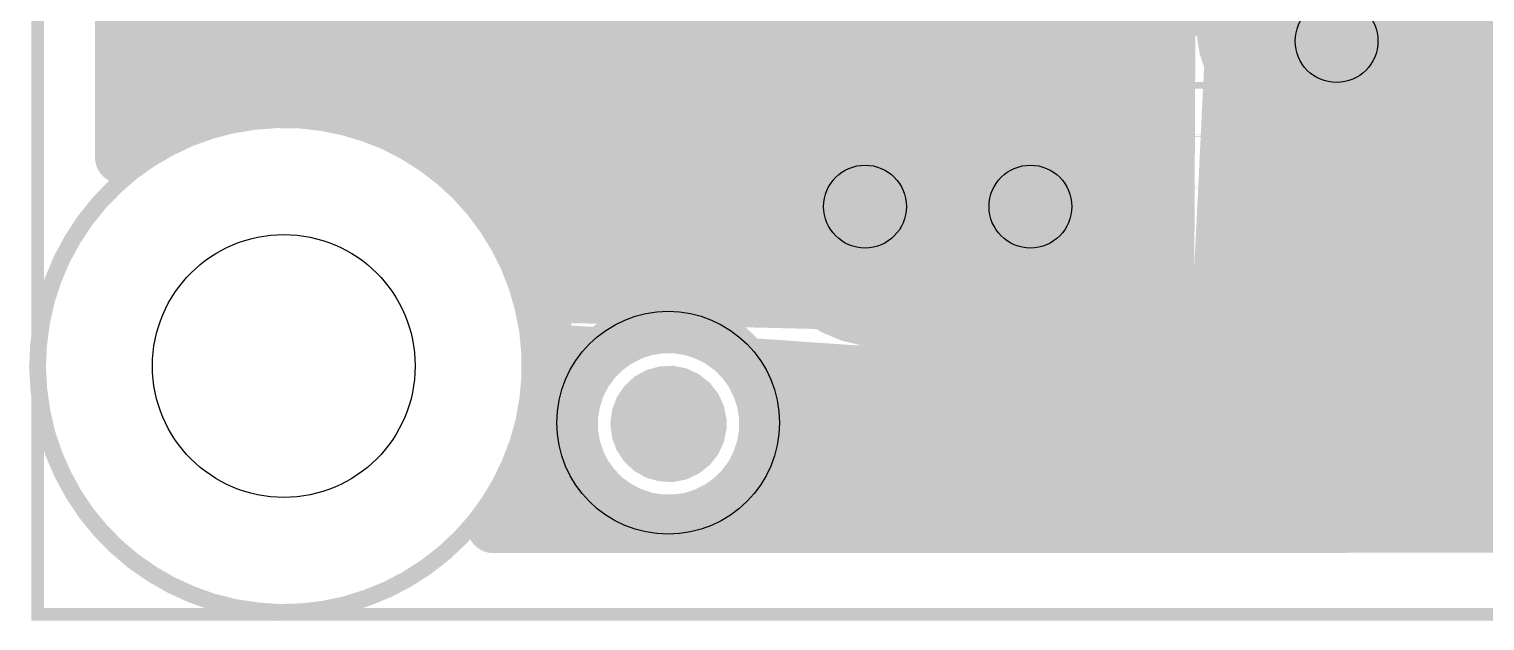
# Model space of a CAD drawing. Extents: x 0 to 1.5, y 0 to 3.74.
# Drawn here: x -0.004 to 0.689, y -0.003 to 0.278 of the extents above; entities that cross this region are included whole.
import ezdxf

# ---------------------------------------------------------------- set-up
doc = ezdxf.new("R2010")
doc.units = 0
for name, color, linetype in [('Board_Outline', 13, 'CONTINUOUS'), ('Bottom', 6, 'CONTINUOUS'), ('Bottom_Mask', 10, 'CONTINUOUS'), ('Bottom_Paste', 9, 'CONTINUOUS'), ('Drill_Bottom', 8, 'CONTINUOUS'), ('Drill_Top', 7, 'CONTINUOUS'), ('Edge_Bottom', 17, 'CONTINUOUS'), ('Edge_Top', 16, 'CONTINUOUS'), ('Top', 5, 'CONTINUOUS'), ('Top_Assy', 1, 'CONTINUOUS'), ('Top_Mask', 3, 'CONTINUOUS'), ('Top_Paste', 4, 'CONTINUOUS')]:
    doc.layers.add(name, color=color, linetype=linetype)

msp = doc.modelspace()

# ---------------------------------------------------------------- linework, layer by layer
at = {"layer": 'Board_Outline', "linetype": 'CONTINUOUS', "const_width": 0.006}
msp.add_lwpolyline([(0, 0), (1.4961, 0), (1.4961, 3.7402), (0, 3.7402), (0, 0)], dxfattribs=at)
at = {"layer": 'Bottom', "linetype": 'CONTINUOUS', "const_width": 0.025}
for points in [[(0.042, 1.9856), (0.0416, 0.2187)], [(0.328, 0.2637), (0.1932, 0.3183)], [(0.0441, 0.2905), (0.2592, 0.2905)], [(0.0441, 0.2656), (0.3207, 0.2656)], [(0.3339, 0.2626), (0.328, 0.2637)], [(0.7035, 0.2625), (0.3339, 0.2626)], [(0.1072, 0.2435), (0.1171, 0.2439)], [(0.1171, 0.2439), (0.127, 0.2435)], [(0.0441, 0.2407), (0.0865, 0.2407)], [(0.069, 0.2344), (0.0782, 0.2378)], [(0.0782, 0.2378), (0.0877, 0.2405)], [(0.0877, 0.2405), (0.0974, 0.2424)], [(0.0974, 0.2424), (0.1072, 0.2435)], [(0.127, 0.2435), (0.1368, 0.2424)], [(0.1368, 0.2424), (0.1465, 0.2405)], [(0.1465, 0.2405), (0.156, 0.2378)], [(0.1477, 0.2407), (0.7213, 0.2407)], [(0.156, 0.2378), (0.1653, 0.2344)], [(0.0514, 0.2254), (0.06, 0.2302)], [(0.06, 0.2302), (0.069, 0.2344)], [(0.1653, 0.2344), (0.1742, 0.2302)], [(0.1742, 0.2302), (0.1829, 0.2254)], [(0.0416, 0.2187), (0.0514, 0.2254)], [(0.1829, 0.2254), (0.1911, 0.2199)], [(0.1911, 0.2199), (0.1988, 0.2138)], [(0.1988, 0.2159), (1.2952, 0.2159)], [(0.1988, 0.2138), (0.2061, 0.2071)], [(0.2061, 0.2071), (0.2128, 0.1998)], [(0.2128, 0.1998), (0.2189, 0.1921)], [(0.2189, 0.1921), (0.2244, 0.1839)], [(0.2221, 0.191), (0.7682, 0.191)], [(0.2244, 0.1839), (0.2292, 0.1752)], [(0.2292, 0.1752), (0.2334, 0.1663)], [(0.2334, 0.1663), (0.2368, 0.157)], [(0.2359, 0.1661), (0.7455, 0.1661)], [(0.2368, 0.157), (0.2395, 0.1475)], [(0.2395, 0.1475), (0.2414, 0.1378)], [(0.2433, 0.1413), (0.7349, 0.1413)], [(0.2414, 0.1378), (0.2425, 0.128)], [(0.2761, 0.1299), (0.2825, 0.1332)], [(0.2825, 0.1332), (0.2894, 0.1355)], [(0.2894, 0.1355), (0.2966, 0.1366)], [(0.2966, 0.1366), (0.3038, 0.1366)], [(0.3038, 0.1366), (0.311, 0.1355)], [(0.311, 0.1355), (0.3179, 0.1332)], [(0.3179, 0.1332), (0.3243, 0.1299)], [(0.2425, 0.128), (0.2429, 0.1181)], [(0.2702, 0.1257), (0.2761, 0.1299)], [(0.3243, 0.1299), (0.3302, 0.1257)], [(0.2608, 0.1147), (0.2651, 0.1205)], [(0.2651, 0.1205), (0.2702, 0.1257)], [(0.3302, 0.1257), (0.3353, 0.1205)], [(0.3353, 0.1205), (0.3396, 0.1147)], [(0.2429, 0.1181), (0.2425, 0.1082)], [(0.2454, 0.1164), (0.2594, 0.1164)], [(0.2575, 0.1082), (0.2608, 0.1147)], [(0.3396, 0.1147), (0.3428, 0.1082)], [(0.3409, 0.1164), (0.7319, 0.1164)], [(0.2425, 0.1082), (0.2414, 0.0984)], [(0.2553, 0.1013), (0.2575, 0.1082)], [(0.3428, 0.1082), (0.3451, 0.1013)], [(0.2414, 0.0984), (0.2395, 0.0887)], [(0.2541, 0.0942), (0.2553, 0.1013)], [(0.3451, 0.1013), (0.3462, 0.0942)], [(0.2426, 0.0915), (0.2515, 0.0915)], [(0.2541, 0.0869), (0.2541, 0.0942)], [(0.3462, 0.0942), (0.3462, 0.0869)], [(0.3489, 0.0915), (0.7359, 0.0915)], [(0.2395, 0.0887), (0.2368, 0.0792)], [(0.2553, 0.0798), (0.2541, 0.0869)], [(0.3462, 0.0869), (0.3451, 0.0798)], [(0.2368, 0.0792), (0.2334, 0.07)], [(0.2575, 0.0729), (0.2553, 0.0798)], [(0.3451, 0.0798), (0.3428, 0.0729)], [(0.2608, 0.0664), (0.2575, 0.0729)], [(0.3428, 0.0729), (0.3396, 0.0664)], [(0.2334, 0.07), (0.2292, 0.061)], [(0.2345, 0.0667), (0.2582, 0.0667)], [(0.2651, 0.0606), (0.2608, 0.0664)], [(0.3396, 0.0664), (0.3353, 0.0606)], [(0.3422, 0.0667), (0.7478, 0.0667)], [(0.2292, 0.061), (0.2244, 0.0524)], [(0.2702, 0.0554), (0.2651, 0.0606)], [(0.3353, 0.0606), (0.3302, 0.0554)], [(0.2244, 0.0524), (0.2169, 0.0416)], [(0.2761, 0.0512), (0.2702, 0.0554)], [(0.2825, 0.0479), (0.2761, 0.0512)], [(0.3243, 0.0512), (0.3179, 0.0479)], [(0.3302, 0.0554), (0.3243, 0.0512)], [(0.2894, 0.0456), (0.2825, 0.0479)], [(0.2966, 0.0445), (0.2894, 0.0456)], [(0.3038, 0.0445), (0.2966, 0.0445)], [(0.311, 0.0456), (0.3038, 0.0445)], [(0.3179, 0.0479), (0.311, 0.0456)], [(0.2169, 0.0416), (0.7755, 0.0418)], [(0.2197, 0.0418), (0.773, 0.0418)]]:
    msp.add_lwpolyline(points, dxfattribs=at)
at = {"layer": 'Bottom', "linetype": 'CONTINUOUS'}
for points, const_width in [([(0.6476, 0.2825, 1), (0.5886, 0.2825, 1), (0.6476, 0.2825, 1)], 0.0591), ([(0.3218, 0.2637, 1), (0.3343, 0.2637, 1), (0.3218, 0.2637, 1)], 0.0125), ([(0.3218, 0.2637, 1), (0.3343, 0.2637, 1), (0.3218, 0.2637, 1)], 0.0125), ([(0.3277, 0.2626, 1), (0.3402, 0.2626, 1), (0.3277, 0.2626, 1)], 0.0125), ([(0.3277, 0.2626, 1), (0.3402, 0.2626, 1), (0.3277, 0.2626, 1)], 0.0125), ([(0.1109, 0.2439, 1), (0.1234, 0.2439, 1), (0.1109, 0.2439, 1)], 0.0125), ([(0.1109, 0.2439, 1), (0.1234, 0.2439, 1), (0.1109, 0.2439, 1)], 0.0125), ([(0.072, 0.2378, 1), (0.0845, 0.2378, 1), (0.072, 0.2378, 1)], 0.0125), ([(0.072, 0.2378, 1), (0.0845, 0.2378, 1), (0.072, 0.2378, 1)], 0.0125), ([(0.0815, 0.2405, 1), (0.094, 0.2405, 1), (0.0815, 0.2405, 1)], 0.0125), ([(0.0815, 0.2405, 1), (0.094, 0.2405, 1), (0.0815, 0.2405, 1)], 0.0125), ([(0.0912, 0.2424, 1), (0.1037, 0.2424, 1), (0.0912, 0.2424, 1)], 0.0125), ([(0.0912, 0.2424, 1), (0.1037, 0.2424, 1), (0.0912, 0.2424, 1)], 0.0125), ([(0.101, 0.2435, 1), (0.1135, 0.2435, 1), (0.101, 0.2435, 1)], 0.0125), ([(0.101, 0.2435, 1), (0.1135, 0.2435, 1), (0.101, 0.2435, 1)], 0.0125), ([(0.1207, 0.2435, 1), (0.1332, 0.2435, 1), (0.1207, 0.2435, 1)], 0.0125), ([(0.1207, 0.2435, 1), (0.1332, 0.2435, 1), (0.1207, 0.2435, 1)], 0.0125), ([(0.1305, 0.2424, 1), (0.143, 0.2424, 1), (0.1305, 0.2424, 1)], 0.0125), ([(0.1305, 0.2424, 1), (0.143, 0.2424, 1), (0.1305, 0.2424, 1)], 0.0125), ([(0.1402, 0.2405, 1), (0.1527, 0.2405, 1), (0.1402, 0.2405, 1)], 0.0125), ([(0.1402, 0.2405, 1), (0.1527, 0.2405, 1), (0.1402, 0.2405, 1)], 0.0125), ([(0.1497, 0.2378, 1), (0.1622, 0.2378, 1), (0.1497, 0.2378, 1)], 0.0125), ([(0.1497, 0.2378, 1), (0.1622, 0.2378, 1), (0.1497, 0.2378, 1)], 0.0125), ([(0.4331, 0.1939, 1), (0.374, 0.1939, 1), (0.4331, 0.1939, 1)], 0.0591), ([(0.4921, 0.1939, 1), (0.4331, 0.1939, 1), (0.4921, 0.1939, 1)], 0.0591), ([(0.0537, 0.2302, 1), (0.0662, 0.2302, 1), (0.0537, 0.2302, 1)], 0.0125), ([(0.0537, 0.2302, 1), (0.0662, 0.2302, 1), (0.0537, 0.2302, 1)], 0.0125), ([(0.0627, 0.2344, 1), (0.0752, 0.2344, 1), (0.0627, 0.2344, 1)], 0.0125), ([(0.0627, 0.2344, 1), (0.0752, 0.2344, 1), (0.0627, 0.2344, 1)], 0.0125), ([(0.159, 0.2344, 1), (0.1715, 0.2344, 1), (0.159, 0.2344, 1)], 0.0125), ([(0.159, 0.2344, 1), (0.1715, 0.2344, 1), (0.159, 0.2344, 1)], 0.0125), ([(0.168, 0.2302, 1), (0.1805, 0.2302, 1), (0.168, 0.2302, 1)], 0.0125), ([(0.168, 0.2302, 1), (0.1805, 0.2302, 1), (0.168, 0.2302, 1)], 0.0125), ([(0.0451, 0.2254, 1), (0.0576, 0.2254, 1), (0.0451, 0.2254, 1)], 0.0125), ([(0.0451, 0.2254, 1), (0.0576, 0.2254, 1), (0.0451, 0.2254, 1)], 0.0125), ([(0.1766, 0.2254, 1), (0.1891, 0.2254, 1), (0.1766, 0.2254, 1)], 0.0125), ([(0.1766, 0.2254, 1), (0.1891, 0.2254, 1), (0.1766, 0.2254, 1)], 0.0125), ([(0.0353, 0.2187, 1), (0.0478, 0.2187, 1), (0.0353, 0.2187, 1)], 0.0125), ([(0.0353, 0.2187, 1), (0.0478, 0.2187, 1), (0.0353, 0.2187, 1)], 0.0125), ([(0.1848, 0.2199, 1), (0.1973, 0.2199, 1), (0.1848, 0.2199, 1)], 0.0125), ([(0.1848, 0.2199, 1), (0.1973, 0.2199, 1), (0.1848, 0.2199, 1)], 0.0125), ([(0.1926, 0.2138, 1), (0.2051, 0.2138, 1), (0.1926, 0.2138, 1)], 0.0125), ([(0.1926, 0.2138, 1), (0.2051, 0.2138, 1), (0.1926, 0.2138, 1)], 0.0125), ([(0.1998, 0.2071, 1), (0.2123, 0.2071, 1), (0.1998, 0.2071, 1)], 0.0125), ([(0.1998, 0.2071, 1), (0.2123, 0.2071, 1), (0.1998, 0.2071, 1)], 0.0125), ([(0.2065, 0.1998, 1), (0.219, 0.1998, 1), (0.2065, 0.1998, 1)], 0.0125), ([(0.2065, 0.1998, 1), (0.219, 0.1998, 1), (0.2065, 0.1998, 1)], 0.0125), ([(0.2127, 0.1921, 1), (0.2252, 0.1921, 1), (0.2127, 0.1921, 1)], 0.0125), ([(0.2127, 0.1921, 1), (0.2252, 0.1921, 1), (0.2127, 0.1921, 1)], 0.0125), ([(0.2181, 0.1839, 1), (0.2306, 0.1839, 1), (0.2181, 0.1839, 1)], 0.0125), ([(0.2181, 0.1839, 1), (0.2306, 0.1839, 1), (0.2181, 0.1839, 1)], 0.0125), ([(0.223, 0.1752, 1), (0.2355, 0.1752, 1), (0.223, 0.1752, 1)], 0.0125), ([(0.223, 0.1752, 1), (0.2355, 0.1752, 1), (0.223, 0.1752, 1)], 0.0125), ([(0.2271, 0.1663, 1), (0.2396, 0.1663, 1), (0.2271, 0.1663, 1)], 0.0125), ([(0.2271, 0.1663, 1), (0.2396, 0.1663, 1), (0.2271, 0.1663, 1)], 0.0125), ([(0.2305, 0.157, 1), (0.243, 0.157, 1), (0.2305, 0.157, 1)], 0.0125), ([(0.2305, 0.157, 1), (0.243, 0.157, 1), (0.2305, 0.157, 1)], 0.0125), ([(0.2332, 0.1475, 1), (0.2457, 0.1475, 1), (0.2332, 0.1475, 1)], 0.0125), ([(0.2332, 0.1475, 1), (0.2457, 0.1475, 1), (0.2332, 0.1475, 1)], 0.0125), ([(0.2351, 0.1378, 1), (0.2476, 0.1378, 1), (0.2351, 0.1378, 1)], 0.0125), ([(0.2351, 0.1378, 1), (0.2476, 0.1378, 1), (0.2351, 0.1378, 1)], 0.0125), ([(0.2763, 0.1332, 1), (0.2888, 0.1332, 1), (0.2763, 0.1332, 1)], 0.0125), ([(0.2763, 0.1332, 1), (0.2888, 0.1332, 1), (0.2763, 0.1332, 1)], 0.0125), ([(0.2832, 0.1355, 1), (0.2957, 0.1355, 1), (0.2832, 0.1355, 1)], 0.0125), ([(0.2832, 0.1355, 1), (0.2957, 0.1355, 1), (0.2832, 0.1355, 1)], 0.0125), ([(0.2903, 0.1366, 1), (0.3028, 0.1366, 1), (0.2903, 0.1366, 1)], 0.0125), ([(0.2903, 0.1366, 1), (0.3028, 0.1366, 1), (0.2903, 0.1366, 1)], 0.0125), ([(0.2976, 0.1366, 1), (0.3101, 0.1366, 1), (0.2976, 0.1366, 1)], 0.0125), ([(0.2976, 0.1366, 1), (0.3101, 0.1366, 1), (0.2976, 0.1366, 1)], 0.0125), ([(0.3047, 0.1355, 1), (0.3172, 0.1355, 1), (0.3047, 0.1355, 1)], 0.0125), ([(0.3047, 0.1355, 1), (0.3172, 0.1355, 1), (0.3047, 0.1355, 1)], 0.0125), ([(0.3116, 0.1332, 1), (0.3241, 0.1332, 1), (0.3116, 0.1332, 1)], 0.0125), ([(0.3116, 0.1332, 1), (0.3241, 0.1332, 1), (0.3116, 0.1332, 1)], 0.0125), ([(0.2363, 0.128, 1), (0.2488, 0.128, 1), (0.2363, 0.128, 1)], 0.0125), ([(0.2363, 0.128, 1), (0.2488, 0.128, 1), (0.2363, 0.128, 1)], 0.0125), ([(0.2698, 0.1299, 1), (0.2823, 0.1299, 1), (0.2698, 0.1299, 1)], 0.0125), ([(0.2698, 0.1299, 1), (0.2823, 0.1299, 1), (0.2698, 0.1299, 1)], 0.0125), ([(0.3181, 0.1299, 1), (0.3306, 0.1299, 1), (0.3181, 0.1299, 1)], 0.0125), ([(0.3181, 0.1299, 1), (0.3306, 0.1299, 1), (0.3181, 0.1299, 1)], 0.0125), ([(0.2588, 0.1205, 1), (0.2713, 0.1205, 1), (0.2588, 0.1205, 1)], 0.0125), ([(0.2588, 0.1205, 1), (0.2713, 0.1205, 1), (0.2588, 0.1205, 1)], 0.0125), ([(0.2639, 0.1257, 1), (0.2764, 0.1257, 1), (0.2639, 0.1257, 1)], 0.0125), ([(0.2639, 0.1257, 1), (0.2764, 0.1257, 1), (0.2639, 0.1257, 1)], 0.0125), ([(0.3239, 0.1257, 1), (0.3364, 0.1257, 1), (0.3239, 0.1257, 1)], 0.0125), ([(0.3239, 0.1257, 1), (0.3364, 0.1257, 1), (0.3239, 0.1257, 1)], 0.0125), ([(0.329, 0.1205, 1), (0.3415, 0.1205, 1), (0.329, 0.1205, 1)], 0.0125), ([(0.329, 0.1205, 1), (0.3415, 0.1205, 1), (0.329, 0.1205, 1)], 0.0125), ([(0.2367, 0.1181, 1), (0.2492, 0.1181, 1), (0.2367, 0.1181, 1)], 0.0125), ([(0.2367, 0.1181, 1), (0.2492, 0.1181, 1), (0.2367, 0.1181, 1)], 0.0125), ([(0.2546, 0.1147, 1), (0.2671, 0.1147, 1), (0.2546, 0.1147, 1)], 0.0125), ([(0.2546, 0.1147, 1), (0.2671, 0.1147, 1), (0.2546, 0.1147, 1)], 0.0125), ([(0.3333, 0.1147, 1), (0.3458, 0.1147, 1), (0.3333, 0.1147, 1)], 0.0125), ([(0.3333, 0.1147, 1), (0.3458, 0.1147, 1), (0.3333, 0.1147, 1)], 0.0125), ([(0.2363, 0.1082, 1), (0.2488, 0.1082, 1), (0.2363, 0.1082, 1)], 0.0125), ([(0.2363, 0.1082, 1), (0.2488, 0.1082, 1), (0.2363, 0.1082, 1)], 0.0125), ([(0.2513, 0.1082, 1), (0.2638, 0.1082, 1), (0.2513, 0.1082, 1)], 0.0125), ([(0.2513, 0.1082, 1), (0.2638, 0.1082, 1), (0.2513, 0.1082, 1)], 0.0125), ([(0.3366, 0.1082, 1), (0.3491, 0.1082, 1), (0.3366, 0.1082, 1)], 0.0125), ([(0.3366, 0.1082, 1), (0.3491, 0.1082, 1), (0.3366, 0.1082, 1)], 0.0125), ([(0.2351, 0.0984, 1), (0.2476, 0.0984, 1), (0.2351, 0.0984, 1)], 0.0125), ([(0.2351, 0.0984, 1), (0.2476, 0.0984, 1), (0.2351, 0.0984, 1)], 0.0125), ([(0.249, 0.1013, 1), (0.2615, 0.1013, 1), (0.249, 0.1013, 1)], 0.0125), ([(0.249, 0.1013, 1), (0.2615, 0.1013, 1), (0.249, 0.1013, 1)], 0.0125), ([(0.3388, 0.1013, 1), (0.3513, 0.1013, 1), (0.3388, 0.1013, 1)], 0.0125), ([(0.3388, 0.1013, 1), (0.3513, 0.1013, 1), (0.3388, 0.1013, 1)], 0.0125), ([(0.2479, 0.0942, 1), (0.2604, 0.0942, 1), (0.2479, 0.0942, 1)], 0.0125), ([(0.2479, 0.0942, 1), (0.2604, 0.0942, 1), (0.2479, 0.0942, 1)], 0.0125), ([(0.31, 0.0906, 1), (0.2903, 0.0906, 1), (0.31, 0.0906, 1)], 0.0197), ([(0.34, 0.0942, 1), (0.3525, 0.0942, 1), (0.34, 0.0942, 1)], 0.0125), ([(0.34, 0.0942, 1), (0.3525, 0.0942, 1), (0.34, 0.0942, 1)], 0.0125), ([(0.2332, 0.0887, 1), (0.2457, 0.0887, 1), (0.2332, 0.0887, 1)], 0.0125), ([(0.2332, 0.0887, 1), (0.2457, 0.0887, 1), (0.2332, 0.0887, 1)], 0.0125), ([(0.2479, 0.0869, 1), (0.2604, 0.0869, 1), (0.2479, 0.0869, 1)], 0.0125), ([(0.2479, 0.0869, 1), (0.2604, 0.0869, 1), (0.2479, 0.0869, 1)], 0.0125), ([(0.34, 0.0869, 1), (0.3525, 0.0869, 1), (0.34, 0.0869, 1)], 0.0125), ([(0.34, 0.0869, 1), (0.3525, 0.0869, 1), (0.34, 0.0869, 1)], 0.0125), ([(0.2305, 0.0792, 1), (0.243, 0.0792, 1), (0.2305, 0.0792, 1)], 0.0125), ([(0.2305, 0.0792, 1), (0.243, 0.0792, 1), (0.2305, 0.0792, 1)], 0.0125), ([(0.249, 0.0798, 1), (0.2615, 0.0798, 1), (0.249, 0.0798, 1)], 0.0125), ([(0.249, 0.0798, 1), (0.2615, 0.0798, 1), (0.249, 0.0798, 1)], 0.0125), ([(0.3388, 0.0798, 1), (0.3513, 0.0798, 1), (0.3388, 0.0798, 1)], 0.0125), ([(0.3388, 0.0798, 1), (0.3513, 0.0798, 1), (0.3388, 0.0798, 1)], 0.0125), ([(0.2513, 0.0729, 1), (0.2638, 0.0729, 1), (0.2513, 0.0729, 1)], 0.0125), ([(0.2513, 0.0729, 1), (0.2638, 0.0729, 1), (0.2513, 0.0729, 1)], 0.0125), ([(0.3366, 0.0729, 1), (0.3491, 0.0729, 1), (0.3366, 0.0729, 1)], 0.0125), ([(0.3366, 0.0729, 1), (0.3491, 0.0729, 1), (0.3366, 0.0729, 1)], 0.0125), ([(0.2271, 0.07, 1), (0.2396, 0.07, 1), (0.2271, 0.07, 1)], 0.0125), ([(0.2271, 0.07, 1), (0.2396, 0.07, 1), (0.2271, 0.07, 1)], 0.0125), ([(0.2546, 0.0664, 1), (0.2671, 0.0664, 1), (0.2546, 0.0664, 1)], 0.0125), ([(0.2546, 0.0664, 1), (0.2671, 0.0664, 1), (0.2546, 0.0664, 1)], 0.0125), ([(0.3333, 0.0664, 1), (0.3458, 0.0664, 1), (0.3333, 0.0664, 1)], 0.0125), ([(0.3333, 0.0664, 1), (0.3458, 0.0664, 1), (0.3333, 0.0664, 1)], 0.0125), ([(0.223, 0.061, 1), (0.2355, 0.061, 1), (0.223, 0.061, 1)], 0.0125), ([(0.223, 0.061, 1), (0.2355, 0.061, 1), (0.223, 0.061, 1)], 0.0125), ([(0.2588, 0.0606, 1), (0.2713, 0.0606, 1), (0.2588, 0.0606, 1)], 0.0125), ([(0.2588, 0.0606, 1), (0.2713, 0.0606, 1), (0.2588, 0.0606, 1)], 0.0125), ([(0.329, 0.0606, 1), (0.3415, 0.0606, 1), (0.329, 0.0606, 1)], 0.0125), ([(0.329, 0.0606, 1), (0.3415, 0.0606, 1), (0.329, 0.0606, 1)], 0.0125), ([(0.2181, 0.0524, 1), (0.2306, 0.0524, 1), (0.2181, 0.0524, 1)], 0.0125), ([(0.2181, 0.0524, 1), (0.2306, 0.0524, 1), (0.2181, 0.0524, 1)], 0.0125), ([(0.2639, 0.0554, 1), (0.2764, 0.0554, 1), (0.2639, 0.0554, 1)], 0.0125), ([(0.2639, 0.0554, 1), (0.2764, 0.0554, 1), (0.2639, 0.0554, 1)], 0.0125), ([(0.2698, 0.0512, 1), (0.2823, 0.0512, 1), (0.2698, 0.0512, 1)], 0.0125), ([(0.2698, 0.0512, 1), (0.2823, 0.0512, 1), (0.2698, 0.0512, 1)], 0.0125), ([(0.3181, 0.0512, 1), (0.3306, 0.0512, 1), (0.3181, 0.0512, 1)], 0.0125), ([(0.3181, 0.0512, 1), (0.3306, 0.0512, 1), (0.3181, 0.0512, 1)], 0.0125), ([(0.3239, 0.0554, 1), (0.3364, 0.0554, 1), (0.3239, 0.0554, 1)], 0.0125), ([(0.3239, 0.0554, 1), (0.3364, 0.0554, 1), (0.3239, 0.0554, 1)], 0.0125), ([(0.2763, 0.0479, 1), (0.2888, 0.0479, 1), (0.2763, 0.0479, 1)], 0.0125), ([(0.2763, 0.0479, 1), (0.2888, 0.0479, 1), (0.2763, 0.0479, 1)], 0.0125), ([(0.2832, 0.0456, 1), (0.2957, 0.0456, 1), (0.2832, 0.0456, 1)], 0.0125), ([(0.2832, 0.0456, 1), (0.2957, 0.0456, 1), (0.2832, 0.0456, 1)], 0.0125), ([(0.2903, 0.0445, 1), (0.3028, 0.0445, 1), (0.2903, 0.0445, 1)], 0.0125), ([(0.2903, 0.0445, 1), (0.3028, 0.0445, 1), (0.2903, 0.0445, 1)], 0.0125), ([(0.2976, 0.0445, 1), (0.3101, 0.0445, 1), (0.2976, 0.0445, 1)], 0.0125), ([(0.2976, 0.0445, 1), (0.3101, 0.0445, 1), (0.2976, 0.0445, 1)], 0.0125), ([(0.3047, 0.0456, 1), (0.3172, 0.0456, 1), (0.3047, 0.0456, 1)], 0.0125), ([(0.3047, 0.0456, 1), (0.3172, 0.0456, 1), (0.3047, 0.0456, 1)], 0.0125), ([(0.3116, 0.0479, 1), (0.3241, 0.0479, 1), (0.3116, 0.0479, 1)], 0.0125), ([(0.3116, 0.0479, 1), (0.3241, 0.0479, 1), (0.3116, 0.0479, 1)], 0.0125), ([(0.2106, 0.0416, 1), (0.2231, 0.0416, 1), (0.2106, 0.0416, 1)], 0.0125), ([(0.2106, 0.0416, 1), (0.2231, 0.0416, 1), (0.2106, 0.0416, 1)], 0.0125)]:
    msp.add_lwpolyline(points, format="xyb", dxfattribs=dict(at, const_width=const_width))
at = {"layer": 'Bottom'}
msp.add_solid([(0.4035, 0.253), (0.4626, 0.253), (0.4035, 0.1348), (0.4626, 0.1348)], dxfattribs=at)
at = {"layer": 'Bottom_Mask', "linetype": 'CONTINUOUS'}
for points, const_width in [([(0.5866, 0.2825, 1), (0.6496, 0.2825, 1), (0.5866, 0.2825, 1)], 0.0631), ([(0.4351, 0.1939, 1), (0.372, 0.1939, 1), (0.4351, 0.1939, 1)], 0.0631), ([(0.431, 0.1939, 1), (0.4941, 0.1939, 1), (0.431, 0.1939, 1)], 0.0631), ([(0.312, 0.0906, 1), (0.2883, 0.0906, 1), (0.312, 0.0906, 1)], 0.0237), ([(0.2883, 0.0906, 1), (0.312, 0.0906, 1), (0.2883, 0.0906, 1)], 0.0237)]:
    msp.add_lwpolyline(points, format="xyb", dxfattribs=dict(at, const_width=const_width))
at = {"layer": 'Bottom_Mask'}
msp.add_solid([(0.4035, 0.257), (0.4626, 0.257), (0.4035, 0.1308), (0.4626, 0.1308)], dxfattribs=at)
at = {"layer": 'Bottom_Paste', "linetype": 'CONTINUOUS', "const_width": 0.0167}
msp.add_lwpolyline([(0.2918, 0.0906, 1), (0.3085, 0.0906, 1), (0.2918, 0.0906, 1)], format="xyb", dxfattribs=at)
at = {"layer": 'Drill_Bottom'}
for centre, radius in [((0.6181, 0.2726), 0.0197), ((0.3937, 0.1939), 0.0197), ((0.4724, 0.1939), 0.0197), ((0.1171, 0.1181), 0.0625)]:
    msp.add_circle(centre, radius, dxfattribs=at)
for points in [[(0.5984, 0.3514), (0.5984, 0.2726), (0.6378, 0.3514), (0.6378, 0.2726)], [(0.3937, 0.2136), (0.4724, 0.2136), (0.3937, 0.1742), (0.4724, 0.1742)]]:
    msp.add_solid(points, dxfattribs=at)
at = {"layer": 'Drill_Top'}
for centre, radius in [((0.6181, 0.2726), 0.0197), ((0.3937, 0.1939), 0.0197), ((0.4724, 0.1939), 0.0197), ((0.1171, 0.1181), 0.0625)]:
    msp.add_circle(centre, radius, dxfattribs=at)
for points in [[(0.5984, 0.3514), (0.5984, 0.2726), (0.6378, 0.3514), (0.6378, 0.2726)], [(0.3937, 0.2136), (0.4724, 0.2136), (0.3937, 0.1742), (0.4724, 0.1742)]]:
    msp.add_solid(points, dxfattribs=at)
at = {"layer": 'Edge_Bottom', "linetype": 'CONTINUOUS', "const_width": 0.008}
for points in [[(0.6811, 0.3414), (0.681, 0.2775), (0.6794, 0.2678), (0.6763, 0.2584), (0.6719, 0.2495), (0.666, 0.2415), (0.659, 0.2345), (0.651, 0.2287), (0.6422, 0.2242), (0.6328, 0.2212), (0.623, 0.2196), (0.6131, 0.2196), (0.6034, 0.2212), (0.594, 0.2242), (0.5852, 0.2287), (0.5771, 0.2345), (0.5701, 0.2415), (0.5643, 0.2495), (0.5598, 0.2584), (0.5568, 0.2678), (0.5552, 0.2775), (0.555, 0.2998), (0.5552, 0.3455), (0.555, 0.3414)], [(0.4037, 0.1309), (0.3937, 0.1316), (0.384, 0.1339), (0.3749, 0.1377), (0.3665, 0.1429), (0.3589, 0.1493), (0.3525, 0.1568), (0.3473, 0.1653), (0.3436, 0.1744), (0.3413, 0.184), (0.3405, 0.1939), (0.3413, 0.2038), (0.3436, 0.2134), (0.3473, 0.2225), (0.3525, 0.231), (0.3589, 0.2385), (0.3665, 0.2449), (0.3749, 0.2501), (0.384, 0.2539), (0.3937, 0.2562), (0.4037, 0.2569), (0.4675, 0.2568), (0.4773, 0.2552), (0.4867, 0.2521), (0.4955, 0.2477), (0.5035, 0.2418), (0.5105, 0.2348), (0.5163, 0.2268), (0.5208, 0.218), (0.5239, 0.2086), (0.5254, 0.1988), (0.5254, 0.189), (0.5239, 0.1792), (0.5208, 0.1698), (0.5163, 0.161), (0.5105, 0.1529), (0.5035, 0.146), (0.4955, 0.1401), (0.4867, 0.1356), (0.4773, 0.1326), (0.4675, 0.131), (0.4453, 0.1308), (0.3995, 0.131), (0.4037, 0.1309)], [(0.2342, 0.1128), (0.2332, 0.1022), (0.2313, 0.0917), (0.2284, 0.0814), (0.2246, 0.0715), (0.2199, 0.0619), (0.2144, 0.0528), (0.2081, 0.0442), (0.201, 0.0363), (0.1932, 0.029), (0.1848, 0.0225), (0.1758, 0.0167), (0.1664, 0.0118), (0.1565, 0.0078), (0.1464, 0.0046), (0.1359, 0.0024), (0.1254, 0.0012), (0.1147, 0.0009), (0.1041, 0.0017), (0.0936, 0.0033), (0.0832, 0.0059), (0.0732, 0.0095), (0.0635, 0.0139), (0.0543, 0.0192), (0.0455, 0.0253), (0.0374, 0.0322), (0.0299, 0.0398), (0.0232, 0.048), (0.0172, 0.0569), (0.0121, 0.0662), (0.0078, 0.0759), (0.0044, 0.086), (0.002, 0.0964), (0.0005, 0.107), (-0.0001, 0.1176), (0.0004, 0.1282), (0.0018, 0.1388), (0.0041, 0.1492), (0.0074, 0.1593), (0.0116, 0.1691), (0.0167, 0.1785), (0.0226, 0.1874), (0.0293, 0.1957), (0.0367, 0.2033), (0.0447, 0.2103), (0.0534, 0.2165), (0.0626, 0.2218), (0.0722, 0.2264), (0.0822, 0.23), (0.0926, 0.2327), (0.1031, 0.2344), (0.1137, 0.2352), (0.1243, 0.2351), (0.1349, 0.2339), (0.1454, 0.2318), (0.1556, 0.2288), (0.1655, 0.2249), (0.175, 0.22), (0.184, 0.2143), (0.1924, 0.2079), (0.2003, 0.2007), (0.2074, 0.1928), (0.2138, 0.1843), (0.2194, 0.1752), (0.2242, 0.1657), (0.2281, 0.1557), (0.231, 0.1455), (0.2331, 0.1351), (0.2341, 0.1245), (0.2342, 0.1128)], [(0.3238, 0.0887), (0.3227, 0.0832), (0.3204, 0.0782), (0.3169, 0.0738), (0.3126, 0.0704), (0.3075, 0.068), (0.302, 0.0669), (0.2965, 0.0672), (0.2911, 0.0687), (0.2863, 0.0714), (0.2822, 0.0752), (0.2791, 0.0798), (0.2772, 0.085), (0.2765, 0.0906), (0.2772, 0.0961), (0.2791, 0.1013), (0.2822, 0.1059), (0.2863, 0.1097), (0.2911, 0.1124), (0.2965, 0.1139), (0.302, 0.1142), (0.3075, 0.1131), (0.3126, 0.1107), (0.3169, 0.1073), (0.3204, 0.1029), (0.3227, 0.0979), (0.3238, 0.0924), (0.3238, 0.0887)]]:
    msp.add_lwpolyline(points, dxfattribs=at)
at = {"layer": 'Edge_Top', "linetype": 'CONTINUOUS', "const_width": 0.008}
for points in [[(0.6811, 0.3414), (0.681, 0.2775), (0.6794, 0.2678), (0.6763, 0.2584), (0.6719, 0.2495), (0.666, 0.2415), (0.659, 0.2345), (0.651, 0.2287), (0.6422, 0.2242), (0.6328, 0.2212), (0.623, 0.2196), (0.6131, 0.2196), (0.6034, 0.2212), (0.594, 0.2242), (0.5852, 0.2287), (0.5771, 0.2345), (0.5701, 0.2415), (0.5643, 0.2495), (0.5598, 0.2584), (0.5568, 0.2678), (0.5552, 0.2775), (0.555, 0.2998), (0.5552, 0.3455), (0.555, 0.3414)], [(0.4037, 0.1309), (0.3937, 0.1316), (0.384, 0.1339), (0.3749, 0.1377), (0.3665, 0.1429), (0.3589, 0.1493), (0.3525, 0.1568), (0.3473, 0.1653), (0.3436, 0.1744), (0.3413, 0.184), (0.3405, 0.1939), (0.3413, 0.2038), (0.3436, 0.2134), (0.3473, 0.2225), (0.3525, 0.231), (0.3589, 0.2385), (0.3665, 0.2449), (0.3749, 0.2501), (0.384, 0.2539), (0.3937, 0.2562), (0.4037, 0.2569), (0.4675, 0.2568), (0.4773, 0.2552), (0.4867, 0.2521), (0.4955, 0.2477), (0.5035, 0.2418), (0.5105, 0.2348), (0.5163, 0.2268), (0.5208, 0.218), (0.5239, 0.2086), (0.5254, 0.1988), (0.5254, 0.189), (0.5239, 0.1792), (0.5208, 0.1698), (0.5163, 0.161), (0.5105, 0.1529), (0.5035, 0.146), (0.4955, 0.1401), (0.4867, 0.1356), (0.4773, 0.1326), (0.4675, 0.131), (0.4453, 0.1308), (0.3995, 0.131), (0.4037, 0.1309)], [(0.2342, 0.1128), (0.2332, 0.1022), (0.2313, 0.0917), (0.2284, 0.0814), (0.2246, 0.0715), (0.2199, 0.0619), (0.2144, 0.0528), (0.2081, 0.0442), (0.201, 0.0363), (0.1932, 0.029), (0.1848, 0.0225), (0.1758, 0.0167), (0.1664, 0.0118), (0.1565, 0.0078), (0.1464, 0.0046), (0.1359, 0.0024), (0.1254, 0.0012), (0.1147, 0.0009), (0.1041, 0.0017), (0.0936, 0.0033), (0.0832, 0.0059), (0.0732, 0.0095), (0.0635, 0.0139), (0.0543, 0.0192), (0.0455, 0.0253), (0.0374, 0.0322), (0.0299, 0.0398), (0.0232, 0.048), (0.0172, 0.0569), (0.0121, 0.0662), (0.0078, 0.0759), (0.0044, 0.086), (0.002, 0.0964), (0.0005, 0.107), (-0.0001, 0.1176), (0.0004, 0.1282), (0.0018, 0.1388), (0.0041, 0.1492), (0.0074, 0.1593), (0.0116, 0.1691), (0.0167, 0.1785), (0.0226, 0.1874), (0.0293, 0.1957), (0.0367, 0.2033), (0.0447, 0.2103), (0.0534, 0.2165), (0.0626, 0.2218), (0.0722, 0.2264), (0.0822, 0.23), (0.0926, 0.2327), (0.1031, 0.2344), (0.1137, 0.2352), (0.1243, 0.2351), (0.1349, 0.2339), (0.1454, 0.2318), (0.1556, 0.2288), (0.1655, 0.2249), (0.175, 0.22), (0.184, 0.2143), (0.1924, 0.2079), (0.2003, 0.2007), (0.2074, 0.1928), (0.2138, 0.1843), (0.2194, 0.1752), (0.2242, 0.1657), (0.2281, 0.1557), (0.231, 0.1455), (0.2331, 0.1351), (0.2341, 0.1245), (0.2342, 0.1128)], [(0.3238, 0.0887), (0.3227, 0.0832), (0.3204, 0.0782), (0.3169, 0.0738), (0.3126, 0.0704), (0.3075, 0.068), (0.302, 0.0669), (0.2965, 0.0672), (0.2911, 0.0687), (0.2863, 0.0714), (0.2822, 0.0752), (0.2791, 0.0798), (0.2772, 0.085), (0.2765, 0.0906), (0.2772, 0.0961), (0.2791, 0.1013), (0.2822, 0.1059), (0.2863, 0.1097), (0.2911, 0.1124), (0.2965, 0.1139), (0.302, 0.1142), (0.3075, 0.1131), (0.3126, 0.1107), (0.3169, 0.1073), (0.3204, 0.1029), (0.3227, 0.0979), (0.3238, 0.0924), (0.3238, 0.0887)]]:
    msp.add_lwpolyline(points, dxfattribs=at)
at = {"layer": 'Top', "linetype": 'CONTINUOUS', "const_width": 0.025}
for points in [[(0.0416, 1.986), (0.0397, 0.2173)], [(0.0423, 0.2895), (1.4511, 0.2895)], [(0.0423, 0.2646), (1.4511, 0.2646)], [(0.1072, 0.2435), (0.1171, 0.2439)], [(0.1171, 0.2439), (0.127, 0.2435)], [(0.0422, 0.2397), (0.0824, 0.2397)], [(0.069, 0.2344), (0.0782, 0.2378)], [(0.0782, 0.2378), (0.0877, 0.2405)], [(0.0877, 0.2405), (0.0974, 0.2424)], [(0.0974, 0.2424), (0.1072, 0.2435)], [(0.127, 0.2435), (0.1368, 0.2424)], [(0.1368, 0.2424), (0.1465, 0.2405)], [(0.1465, 0.2405), (0.156, 0.2378)], [(0.1518, 0.2397), (1.3422, 0.2397)], [(0.156, 0.2378), (0.1653, 0.2344)], [(0.0514, 0.2254), (0.06, 0.2302)], [(0.06, 0.2302), (0.069, 0.2344)], [(0.1653, 0.2344), (0.1742, 0.2302)], [(0.1742, 0.2302), (0.1829, 0.2254)], [(0.0397, 0.2173), (0.0514, 0.2254)], [(0.1829, 0.2254), (0.1911, 0.2199)], [(0.1911, 0.2199), (0.1988, 0.2138)], [(0.1988, 0.2138), (0.2061, 0.2071)], [(0.2, 0.2149), (1.294, 0.2149)], [(0.2061, 0.2071), (0.2128, 0.1998)], [(0.2128, 0.1998), (0.2189, 0.1921)], [(0.2189, 0.1921), (0.2244, 0.1839)], [(0.2229, 0.19), (0.7669, 0.19)], [(0.2244, 0.1839), (0.2292, 0.1752)], [(0.2292, 0.1752), (0.2334, 0.1663)], [(0.2334, 0.1663), (0.2368, 0.157)], [(0.2363, 0.1651), (0.7449, 0.1651)], [(0.2368, 0.157), (0.2395, 0.1475)], [(0.2395, 0.1475), (0.2414, 0.1378)], [(0.2434, 0.1403), (0.7346, 0.1403)], [(0.2414, 0.1378), (0.2425, 0.128)], [(0.2761, 0.1299), (0.2825, 0.1332)], [(0.2825, 0.1332), (0.2894, 0.1355)], [(0.2894, 0.1355), (0.2966, 0.1366)], [(0.2966, 0.1366), (0.3038, 0.1366)], [(0.3038, 0.1366), (0.311, 0.1355)], [(0.311, 0.1355), (0.3179, 0.1332)], [(0.3179, 0.1332), (0.3243, 0.1299)], [(0.2425, 0.128), (0.2429, 0.1181)], [(0.2702, 0.1257), (0.2761, 0.1299)], [(0.3243, 0.1299), (0.3302, 0.1257)], [(0.2608, 0.1147), (0.2651, 0.1205)], [(0.2651, 0.1205), (0.2702, 0.1257)], [(0.3302, 0.1257), (0.3353, 0.1205)], [(0.3353, 0.1205), (0.3396, 0.1147)], [(0.2429, 0.1181), (0.2425, 0.1082)], [(0.2454, 0.1154), (0.2588, 0.1154)], [(0.2575, 0.1082), (0.2608, 0.1147)], [(0.3396, 0.1147), (0.3428, 0.1082)], [(0.3416, 0.1154), (0.7319, 0.1154)], [(0.2425, 0.1082), (0.2414, 0.0984)], [(0.2553, 0.1013), (0.2575, 0.1082)], [(0.3428, 0.1082), (0.3451, 0.1013)], [(0.2414, 0.0984), (0.2395, 0.0887)], [(0.2541, 0.0942), (0.2553, 0.1013)], [(0.3451, 0.1013), (0.3462, 0.0942)], [(0.2541, 0.0869), (0.2541, 0.0942)], [(0.3462, 0.0942), (0.3462, 0.0869)], [(0.2395, 0.0887), (0.2368, 0.0792)], [(0.2424, 0.0905), (0.2515, 0.0905)], [(0.2553, 0.0798), (0.2541, 0.0869)], [(0.3462, 0.0869), (0.3451, 0.0798)], [(0.3489, 0.0905), (0.7361, 0.0905)], [(0.2368, 0.0792), (0.2334, 0.07)], [(0.2575, 0.0729), (0.2553, 0.0798)], [(0.3451, 0.0798), (0.3428, 0.0729)], [(0.2608, 0.0664), (0.2575, 0.0729)], [(0.3428, 0.0729), (0.3396, 0.0664)], [(0.2334, 0.07), (0.2292, 0.061)], [(0.234, 0.0657), (0.2588, 0.0657)], [(0.2651, 0.0606), (0.2608, 0.0664)], [(0.3396, 0.0664), (0.3353, 0.0606)], [(0.3416, 0.0657), (0.7485, 0.0657)], [(0.2292, 0.061), (0.2244, 0.0524)], [(0.2702, 0.0554), (0.2651, 0.0606)], [(0.3353, 0.0606), (0.3302, 0.0554)], [(0.2244, 0.0524), (0.2175, 0.0424)], [(0.2761, 0.0512), (0.2702, 0.0554)], [(0.2825, 0.0479), (0.2761, 0.0512)], [(0.3243, 0.0512), (0.3179, 0.0479)], [(0.3302, 0.0554), (0.3243, 0.0512)], [(0.2894, 0.0456), (0.2825, 0.0479)], [(0.2966, 0.0445), (0.2894, 0.0456)], [(0.3038, 0.0445), (0.2966, 0.0445)], [(0.311, 0.0456), (0.3038, 0.0445)], [(0.3179, 0.0479), (0.311, 0.0456)], [(0.2175, 0.0424), (0.7752, 0.042)]]:
    msp.add_lwpolyline(points, dxfattribs=at)
at = {"layer": 'Top', "linetype": 'CONTINUOUS'}
for points, const_width in [([(0.6476, 0.2825, 1), (0.5886, 0.2825, 1), (0.6476, 0.2825, 1)], 0.0591), ([(0.1109, 0.2439, 1), (0.1234, 0.2439, 1), (0.1109, 0.2439, 1)], 0.0125), ([(0.1109, 0.2439, 1), (0.1234, 0.2439, 1), (0.1109, 0.2439, 1)], 0.0125), ([(0.072, 0.2378, 1), (0.0845, 0.2378, 1), (0.072, 0.2378, 1)], 0.0125), ([(0.072, 0.2378, 1), (0.0845, 0.2378, 1), (0.072, 0.2378, 1)], 0.0125), ([(0.0815, 0.2405, 1), (0.094, 0.2405, 1), (0.0815, 0.2405, 1)], 0.0125), ([(0.0815, 0.2405, 1), (0.094, 0.2405, 1), (0.0815, 0.2405, 1)], 0.0125), ([(0.0912, 0.2424, 1), (0.1037, 0.2424, 1), (0.0912, 0.2424, 1)], 0.0125), ([(0.0912, 0.2424, 1), (0.1037, 0.2424, 1), (0.0912, 0.2424, 1)], 0.0125), ([(0.101, 0.2435, 1), (0.1135, 0.2435, 1), (0.101, 0.2435, 1)], 0.0125), ([(0.101, 0.2435, 1), (0.1135, 0.2435, 1), (0.101, 0.2435, 1)], 0.0125), ([(0.1207, 0.2435, 1), (0.1332, 0.2435, 1), (0.1207, 0.2435, 1)], 0.0125), ([(0.1207, 0.2435, 1), (0.1332, 0.2435, 1), (0.1207, 0.2435, 1)], 0.0125), ([(0.1305, 0.2424, 1), (0.143, 0.2424, 1), (0.1305, 0.2424, 1)], 0.0125), ([(0.1305, 0.2424, 1), (0.143, 0.2424, 1), (0.1305, 0.2424, 1)], 0.0125), ([(0.1402, 0.2405, 1), (0.1527, 0.2405, 1), (0.1402, 0.2405, 1)], 0.0125), ([(0.1402, 0.2405, 1), (0.1527, 0.2405, 1), (0.1402, 0.2405, 1)], 0.0125), ([(0.1497, 0.2378, 1), (0.1622, 0.2378, 1), (0.1497, 0.2378, 1)], 0.0125), ([(0.1497, 0.2378, 1), (0.1622, 0.2378, 1), (0.1497, 0.2378, 1)], 0.0125), ([(0.4331, 0.1939, 1), (0.374, 0.1939, 1), (0.4331, 0.1939, 1)], 0.0591), ([(0.4921, 0.1939, 1), (0.4331, 0.1939, 1), (0.4921, 0.1939, 1)], 0.0591), ([(0.0537, 0.2302, 1), (0.0662, 0.2302, 1), (0.0537, 0.2302, 1)], 0.0125), ([(0.0537, 0.2302, 1), (0.0662, 0.2302, 1), (0.0537, 0.2302, 1)], 0.0125), ([(0.0627, 0.2344, 1), (0.0752, 0.2344, 1), (0.0627, 0.2344, 1)], 0.0125), ([(0.0627, 0.2344, 1), (0.0752, 0.2344, 1), (0.0627, 0.2344, 1)], 0.0125), ([(0.159, 0.2344, 1), (0.1715, 0.2344, 1), (0.159, 0.2344, 1)], 0.0125), ([(0.159, 0.2344, 1), (0.1715, 0.2344, 1), (0.159, 0.2344, 1)], 0.0125), ([(0.168, 0.2302, 1), (0.1805, 0.2302, 1), (0.168, 0.2302, 1)], 0.0125), ([(0.168, 0.2302, 1), (0.1805, 0.2302, 1), (0.168, 0.2302, 1)], 0.0125), ([(0.0451, 0.2254, 1), (0.0576, 0.2254, 1), (0.0451, 0.2254, 1)], 0.0125), ([(0.0451, 0.2254, 1), (0.0576, 0.2254, 1), (0.0451, 0.2254, 1)], 0.0125), ([(0.1766, 0.2254, 1), (0.1891, 0.2254, 1), (0.1766, 0.2254, 1)], 0.0125), ([(0.1766, 0.2254, 1), (0.1891, 0.2254, 1), (0.1766, 0.2254, 1)], 0.0125), ([(0.0335, 0.2173, 1), (0.046, 0.2173, 1), (0.0335, 0.2173, 1)], 0.0125), ([(0.0335, 0.2173, 1), (0.046, 0.2173, 1), (0.0335, 0.2173, 1)], 0.0125), ([(0.1848, 0.2199, 1), (0.1973, 0.2199, 1), (0.1848, 0.2199, 1)], 0.0125), ([(0.1848, 0.2199, 1), (0.1973, 0.2199, 1), (0.1848, 0.2199, 1)], 0.0125), ([(0.1926, 0.2138, 1), (0.2051, 0.2138, 1), (0.1926, 0.2138, 1)], 0.0125), ([(0.1926, 0.2138, 1), (0.2051, 0.2138, 1), (0.1926, 0.2138, 1)], 0.0125), ([(0.1998, 0.2071, 1), (0.2123, 0.2071, 1), (0.1998, 0.2071, 1)], 0.0125), ([(0.1998, 0.2071, 1), (0.2123, 0.2071, 1), (0.1998, 0.2071, 1)], 0.0125), ([(0.2065, 0.1998, 1), (0.219, 0.1998, 1), (0.2065, 0.1998, 1)], 0.0125), ([(0.2065, 0.1998, 1), (0.219, 0.1998, 1), (0.2065, 0.1998, 1)], 0.0125), ([(0.2127, 0.1921, 1), (0.2252, 0.1921, 1), (0.2127, 0.1921, 1)], 0.0125), ([(0.2127, 0.1921, 1), (0.2252, 0.1921, 1), (0.2127, 0.1921, 1)], 0.0125), ([(0.2181, 0.1839, 1), (0.2306, 0.1839, 1), (0.2181, 0.1839, 1)], 0.0125), ([(0.2181, 0.1839, 1), (0.2306, 0.1839, 1), (0.2181, 0.1839, 1)], 0.0125), ([(0.223, 0.1752, 1), (0.2355, 0.1752, 1), (0.223, 0.1752, 1)], 0.0125), ([(0.223, 0.1752, 1), (0.2355, 0.1752, 1), (0.223, 0.1752, 1)], 0.0125), ([(0.2271, 0.1663, 1), (0.2396, 0.1663, 1), (0.2271, 0.1663, 1)], 0.0125), ([(0.2271, 0.1663, 1), (0.2396, 0.1663, 1), (0.2271, 0.1663, 1)], 0.0125), ([(0.2305, 0.157, 1), (0.243, 0.157, 1), (0.2305, 0.157, 1)], 0.0125), ([(0.2305, 0.157, 1), (0.243, 0.157, 1), (0.2305, 0.157, 1)], 0.0125), ([(0.2332, 0.1475, 1), (0.2457, 0.1475, 1), (0.2332, 0.1475, 1)], 0.0125), ([(0.2332, 0.1475, 1), (0.2457, 0.1475, 1), (0.2332, 0.1475, 1)], 0.0125), ([(0.2351, 0.1378, 1), (0.2476, 0.1378, 1), (0.2351, 0.1378, 1)], 0.0125), ([(0.2351, 0.1378, 1), (0.2476, 0.1378, 1), (0.2351, 0.1378, 1)], 0.0125), ([(0.2763, 0.1332, 1), (0.2888, 0.1332, 1), (0.2763, 0.1332, 1)], 0.0125), ([(0.2763, 0.1332, 1), (0.2888, 0.1332, 1), (0.2763, 0.1332, 1)], 0.0125), ([(0.2832, 0.1355, 1), (0.2957, 0.1355, 1), (0.2832, 0.1355, 1)], 0.0125), ([(0.2832, 0.1355, 1), (0.2957, 0.1355, 1), (0.2832, 0.1355, 1)], 0.0125), ([(0.2903, 0.1366, 1), (0.3028, 0.1366, 1), (0.2903, 0.1366, 1)], 0.0125), ([(0.2903, 0.1366, 1), (0.3028, 0.1366, 1), (0.2903, 0.1366, 1)], 0.0125), ([(0.2976, 0.1366, 1), (0.3101, 0.1366, 1), (0.2976, 0.1366, 1)], 0.0125), ([(0.2976, 0.1366, 1), (0.3101, 0.1366, 1), (0.2976, 0.1366, 1)], 0.0125), ([(0.3047, 0.1355, 1), (0.3172, 0.1355, 1), (0.3047, 0.1355, 1)], 0.0125), ([(0.3047, 0.1355, 1), (0.3172, 0.1355, 1), (0.3047, 0.1355, 1)], 0.0125), ([(0.3116, 0.1332, 1), (0.3241, 0.1332, 1), (0.3116, 0.1332, 1)], 0.0125), ([(0.3116, 0.1332, 1), (0.3241, 0.1332, 1), (0.3116, 0.1332, 1)], 0.0125), ([(0.2363, 0.128, 1), (0.2488, 0.128, 1), (0.2363, 0.128, 1)], 0.0125), ([(0.2363, 0.128, 1), (0.2488, 0.128, 1), (0.2363, 0.128, 1)], 0.0125), ([(0.2698, 0.1299, 1), (0.2823, 0.1299, 1), (0.2698, 0.1299, 1)], 0.0125), ([(0.2698, 0.1299, 1), (0.2823, 0.1299, 1), (0.2698, 0.1299, 1)], 0.0125), ([(0.3181, 0.1299, 1), (0.3306, 0.1299, 1), (0.3181, 0.1299, 1)], 0.0125), ([(0.3181, 0.1299, 1), (0.3306, 0.1299, 1), (0.3181, 0.1299, 1)], 0.0125), ([(0.2588, 0.1205, 1), (0.2713, 0.1205, 1), (0.2588, 0.1205, 1)], 0.0125), ([(0.2588, 0.1205, 1), (0.2713, 0.1205, 1), (0.2588, 0.1205, 1)], 0.0125), ([(0.2639, 0.1257, 1), (0.2764, 0.1257, 1), (0.2639, 0.1257, 1)], 0.0125), ([(0.2639, 0.1257, 1), (0.2764, 0.1257, 1), (0.2639, 0.1257, 1)], 0.0125), ([(0.3239, 0.1257, 1), (0.3364, 0.1257, 1), (0.3239, 0.1257, 1)], 0.0125), ([(0.3239, 0.1257, 1), (0.3364, 0.1257, 1), (0.3239, 0.1257, 1)], 0.0125), ([(0.329, 0.1205, 1), (0.3415, 0.1205, 1), (0.329, 0.1205, 1)], 0.0125), ([(0.329, 0.1205, 1), (0.3415, 0.1205, 1), (0.329, 0.1205, 1)], 0.0125), ([(0.2367, 0.1181, 1), (0.2492, 0.1181, 1), (0.2367, 0.1181, 1)], 0.0125), ([(0.2367, 0.1181, 1), (0.2492, 0.1181, 1), (0.2367, 0.1181, 1)], 0.0125), ([(0.2546, 0.1147, 1), (0.2671, 0.1147, 1), (0.2546, 0.1147, 1)], 0.0125), ([(0.2546, 0.1147, 1), (0.2671, 0.1147, 1), (0.2546, 0.1147, 1)], 0.0125), ([(0.3333, 0.1147, 1), (0.3458, 0.1147, 1), (0.3333, 0.1147, 1)], 0.0125), ([(0.3333, 0.1147, 1), (0.3458, 0.1147, 1), (0.3333, 0.1147, 1)], 0.0125), ([(0.2363, 0.1082, 1), (0.2488, 0.1082, 1), (0.2363, 0.1082, 1)], 0.0125), ([(0.2363, 0.1082, 1), (0.2488, 0.1082, 1), (0.2363, 0.1082, 1)], 0.0125), ([(0.2513, 0.1082, 1), (0.2638, 0.1082, 1), (0.2513, 0.1082, 1)], 0.0125), ([(0.2513, 0.1082, 1), (0.2638, 0.1082, 1), (0.2513, 0.1082, 1)], 0.0125), ([(0.3366, 0.1082, 1), (0.3491, 0.1082, 1), (0.3366, 0.1082, 1)], 0.0125), ([(0.3366, 0.1082, 1), (0.3491, 0.1082, 1), (0.3366, 0.1082, 1)], 0.0125), ([(0.2351, 0.0984, 1), (0.2476, 0.0984, 1), (0.2351, 0.0984, 1)], 0.0125), ([(0.2351, 0.0984, 1), (0.2476, 0.0984, 1), (0.2351, 0.0984, 1)], 0.0125), ([(0.249, 0.1013, 1), (0.2615, 0.1013, 1), (0.249, 0.1013, 1)], 0.0125), ([(0.249, 0.1013, 1), (0.2615, 0.1013, 1), (0.249, 0.1013, 1)], 0.0125), ([(0.3388, 0.1013, 1), (0.3513, 0.1013, 1), (0.3388, 0.1013, 1)], 0.0125), ([(0.3388, 0.1013, 1), (0.3513, 0.1013, 1), (0.3388, 0.1013, 1)], 0.0125), ([(0.2479, 0.0942, 1), (0.2604, 0.0942, 1), (0.2479, 0.0942, 1)], 0.0125), ([(0.2479, 0.0942, 1), (0.2604, 0.0942, 1), (0.2479, 0.0942, 1)], 0.0125), ([(0.31, 0.0906, 1), (0.2903, 0.0906, 1), (0.31, 0.0906, 1)], 0.0197), ([(0.34, 0.0942, 1), (0.3525, 0.0942, 1), (0.34, 0.0942, 1)], 0.0125), ([(0.34, 0.0942, 1), (0.3525, 0.0942, 1), (0.34, 0.0942, 1)], 0.0125), ([(0.2332, 0.0887, 1), (0.2457, 0.0887, 1), (0.2332, 0.0887, 1)], 0.0125), ([(0.2332, 0.0887, 1), (0.2457, 0.0887, 1), (0.2332, 0.0887, 1)], 0.0125), ([(0.2479, 0.0869, 1), (0.2604, 0.0869, 1), (0.2479, 0.0869, 1)], 0.0125), ([(0.2479, 0.0869, 1), (0.2604, 0.0869, 1), (0.2479, 0.0869, 1)], 0.0125), ([(0.34, 0.0869, 1), (0.3525, 0.0869, 1), (0.34, 0.0869, 1)], 0.0125), ([(0.34, 0.0869, 1), (0.3525, 0.0869, 1), (0.34, 0.0869, 1)], 0.0125), ([(0.2305, 0.0792, 1), (0.243, 0.0792, 1), (0.2305, 0.0792, 1)], 0.0125), ([(0.2305, 0.0792, 1), (0.243, 0.0792, 1), (0.2305, 0.0792, 1)], 0.0125), ([(0.249, 0.0798, 1), (0.2615, 0.0798, 1), (0.249, 0.0798, 1)], 0.0125), ([(0.249, 0.0798, 1), (0.2615, 0.0798, 1), (0.249, 0.0798, 1)], 0.0125), ([(0.3388, 0.0798, 1), (0.3513, 0.0798, 1), (0.3388, 0.0798, 1)], 0.0125), ([(0.3388, 0.0798, 1), (0.3513, 0.0798, 1), (0.3388, 0.0798, 1)], 0.0125), ([(0.2513, 0.0729, 1), (0.2638, 0.0729, 1), (0.2513, 0.0729, 1)], 0.0125), ([(0.2513, 0.0729, 1), (0.2638, 0.0729, 1), (0.2513, 0.0729, 1)], 0.0125), ([(0.3366, 0.0729, 1), (0.3491, 0.0729, 1), (0.3366, 0.0729, 1)], 0.0125), ([(0.3366, 0.0729, 1), (0.3491, 0.0729, 1), (0.3366, 0.0729, 1)], 0.0125), ([(0.2271, 0.07, 1), (0.2396, 0.07, 1), (0.2271, 0.07, 1)], 0.0125), ([(0.2271, 0.07, 1), (0.2396, 0.07, 1), (0.2271, 0.07, 1)], 0.0125), ([(0.2546, 0.0664, 1), (0.2671, 0.0664, 1), (0.2546, 0.0664, 1)], 0.0125), ([(0.2546, 0.0664, 1), (0.2671, 0.0664, 1), (0.2546, 0.0664, 1)], 0.0125), ([(0.3333, 0.0664, 1), (0.3458, 0.0664, 1), (0.3333, 0.0664, 1)], 0.0125), ([(0.3333, 0.0664, 1), (0.3458, 0.0664, 1), (0.3333, 0.0664, 1)], 0.0125), ([(0.223, 0.061, 1), (0.2355, 0.061, 1), (0.223, 0.061, 1)], 0.0125), ([(0.223, 0.061, 1), (0.2355, 0.061, 1), (0.223, 0.061, 1)], 0.0125), ([(0.2588, 0.0606, 1), (0.2713, 0.0606, 1), (0.2588, 0.0606, 1)], 0.0125), ([(0.2588, 0.0606, 1), (0.2713, 0.0606, 1), (0.2588, 0.0606, 1)], 0.0125), ([(0.329, 0.0606, 1), (0.3415, 0.0606, 1), (0.329, 0.0606, 1)], 0.0125), ([(0.329, 0.0606, 1), (0.3415, 0.0606, 1), (0.329, 0.0606, 1)], 0.0125), ([(0.2181, 0.0524, 1), (0.2306, 0.0524, 1), (0.2181, 0.0524, 1)], 0.0125), ([(0.2181, 0.0524, 1), (0.2306, 0.0524, 1), (0.2181, 0.0524, 1)], 0.0125), ([(0.2639, 0.0554, 1), (0.2764, 0.0554, 1), (0.2639, 0.0554, 1)], 0.0125), ([(0.2639, 0.0554, 1), (0.2764, 0.0554, 1), (0.2639, 0.0554, 1)], 0.0125), ([(0.2698, 0.0512, 1), (0.2823, 0.0512, 1), (0.2698, 0.0512, 1)], 0.0125), ([(0.2698, 0.0512, 1), (0.2823, 0.0512, 1), (0.2698, 0.0512, 1)], 0.0125), ([(0.3181, 0.0512, 1), (0.3306, 0.0512, 1), (0.3181, 0.0512, 1)], 0.0125), ([(0.3181, 0.0512, 1), (0.3306, 0.0512, 1), (0.3181, 0.0512, 1)], 0.0125), ([(0.3239, 0.0554, 1), (0.3364, 0.0554, 1), (0.3239, 0.0554, 1)], 0.0125), ([(0.3239, 0.0554, 1), (0.3364, 0.0554, 1), (0.3239, 0.0554, 1)], 0.0125), ([(0.2763, 0.0479, 1), (0.2888, 0.0479, 1), (0.2763, 0.0479, 1)], 0.0125), ([(0.2763, 0.0479, 1), (0.2888, 0.0479, 1), (0.2763, 0.0479, 1)], 0.0125), ([(0.2832, 0.0456, 1), (0.2957, 0.0456, 1), (0.2832, 0.0456, 1)], 0.0125), ([(0.2832, 0.0456, 1), (0.2957, 0.0456, 1), (0.2832, 0.0456, 1)], 0.0125), ([(0.2903, 0.0445, 1), (0.3028, 0.0445, 1), (0.2903, 0.0445, 1)], 0.0125), ([(0.2903, 0.0445, 1), (0.3028, 0.0445, 1), (0.2903, 0.0445, 1)], 0.0125), ([(0.2976, 0.0445, 1), (0.3101, 0.0445, 1), (0.2976, 0.0445, 1)], 0.0125), ([(0.2976, 0.0445, 1), (0.3101, 0.0445, 1), (0.2976, 0.0445, 1)], 0.0125), ([(0.3047, 0.0456, 1), (0.3172, 0.0456, 1), (0.3047, 0.0456, 1)], 0.0125), ([(0.3047, 0.0456, 1), (0.3172, 0.0456, 1), (0.3047, 0.0456, 1)], 0.0125), ([(0.3116, 0.0479, 1), (0.3241, 0.0479, 1), (0.3116, 0.0479, 1)], 0.0125), ([(0.3116, 0.0479, 1), (0.3241, 0.0479, 1), (0.3116, 0.0479, 1)], 0.0125), ([(0.2112, 0.0424, 1), (0.2237, 0.0424, 1), (0.2112, 0.0424, 1)], 0.0125), ([(0.2112, 0.0424, 1), (0.2237, 0.0424, 1), (0.2112, 0.0424, 1)], 0.0125)]:
    msp.add_lwpolyline(points, format="xyb", dxfattribs=dict(at, const_width=const_width))
at = {"layer": 'Top'}
msp.add_solid([(0.4035, 0.253), (0.4626, 0.253), (0.4035, 0.1348), (0.4626, 0.1348)], dxfattribs=at)
at = {"layer": 'Top_Assy'}
msp.add_circle((0.3, 0.0911), 0.053, dxfattribs=at)
at = {"layer": 'Top_Mask', "linetype": 'CONTINUOUS'}
for points, const_width in [([(0.5866, 0.2825, 1), (0.6496, 0.2825, 1), (0.5866, 0.2825, 1)], 0.0631), ([(0.4351, 0.1939, 1), (0.372, 0.1939, 1), (0.4351, 0.1939, 1)], 0.0631), ([(0.431, 0.1939, 1), (0.4941, 0.1939, 1), (0.431, 0.1939, 1)], 0.0631), ([(0.312, 0.0906, 1), (0.2883, 0.0906, 1), (0.312, 0.0906, 1)], 0.0237), ([(0.2883, 0.0906, 1), (0.312, 0.0906, 1), (0.2883, 0.0906, 1)], 0.0237)]:
    msp.add_lwpolyline(points, format="xyb", dxfattribs=dict(at, const_width=const_width))
at = {"layer": 'Top_Mask'}
msp.add_solid([(0.4035, 0.257), (0.4626, 0.257), (0.4035, 0.1308), (0.4626, 0.1308)], dxfattribs=at)
at = {"layer": 'Top_Paste', "linetype": 'CONTINUOUS', "const_width": 0.0167}
msp.add_lwpolyline([(0.2918, 0.0906, 1), (0.3085, 0.0906, 1), (0.2918, 0.0906, 1)], format="xyb", dxfattribs=at)

doc.saveas('drawing.dxf')
